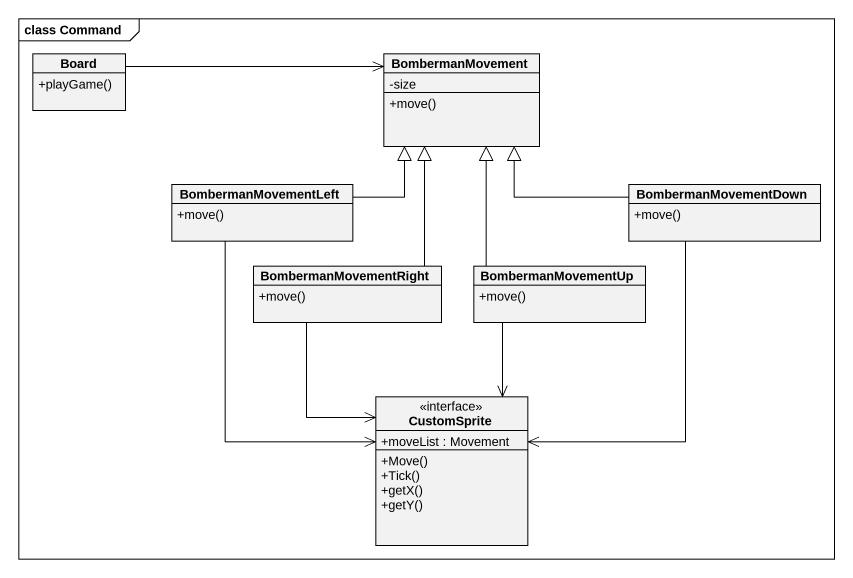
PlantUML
@startuml
mainframe class Command
hide circle
hide empty members
skinparam classAttributeIconSize 0
class Board {
  +playGame()
}
class BombermanMovement {
  -size
  +move()
}
class BombermanMovementLeft {
  +move()
}
class BombermanMovementDown {
  +move()
}
class BombermanMovementRight {
  +move()
}
class BombermanMovementUp {
  +move()
}
interface CustomSprite {
  +moveList : Movement
  +Move()
  +Tick()
  +getX()
  +getY()
}
Board -right-> BombermanMovement
BombermanMovementLeft -right-|> BombermanMovement
BombermanMovementLeft --> CustomSprite
BombermanMovementDown -left-|> BombermanMovement
BombermanMovementDown --> CustomSprite
BombermanMovementRight -up-|> BombermanMovement
BombermanMovementRight --> CustomSprite
BombermanMovementUp -up-|> BombermanMovement
BombermanMovementUp --> CustomSprite
@enduml
